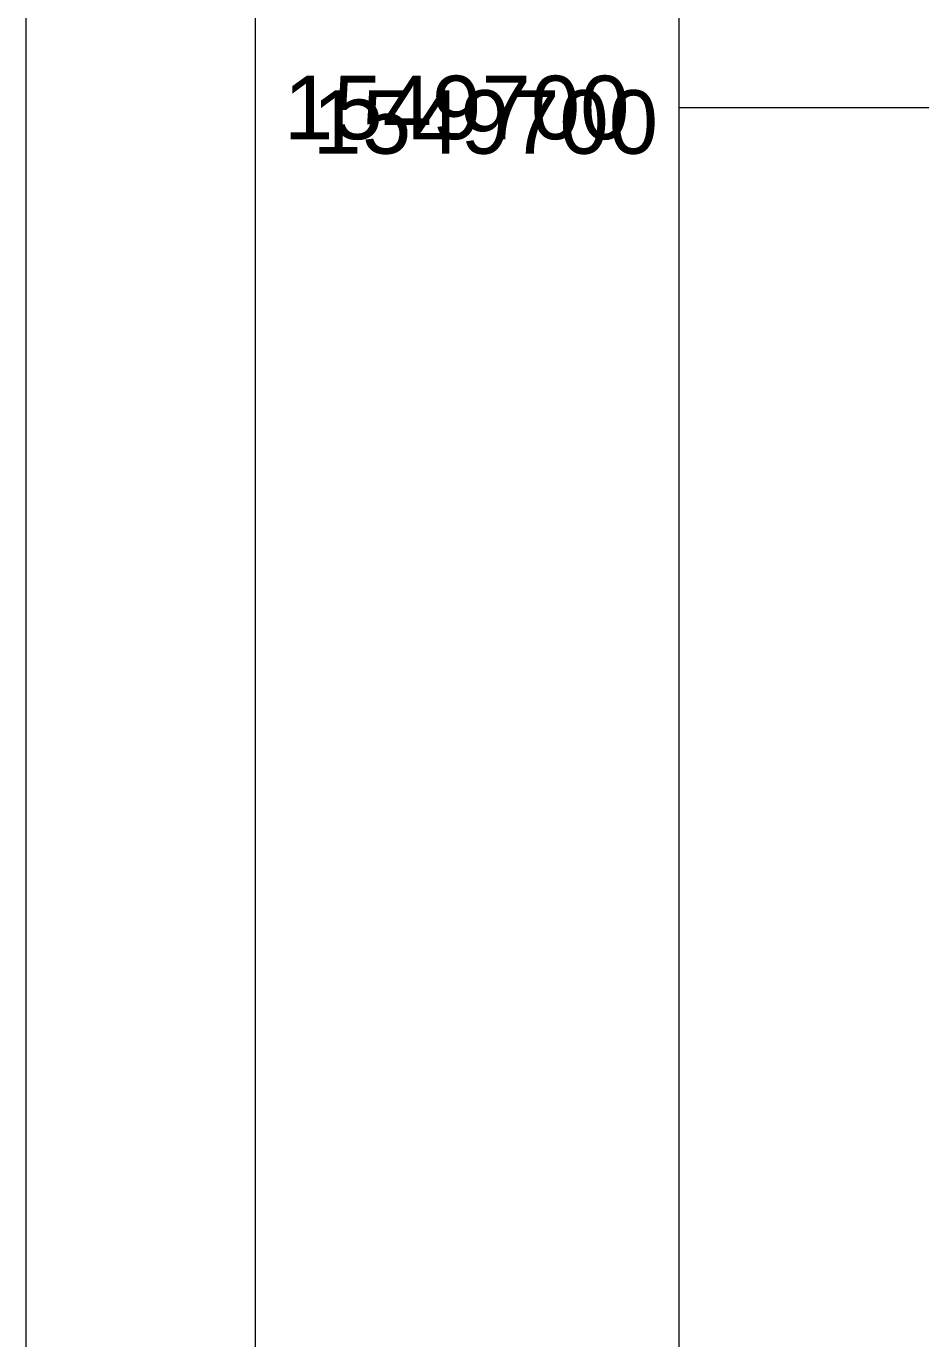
# Model space of a CAD drawing. Header units: inches. Extents: x 46944 to 1771531, y 9954 to 15548976.
# Drawn here: x 218692 to 219114, y 1549119 to 1549738 of the extents above; entities that cross this region are included whole.
import ezdxf

# ---------------------------------------------------------------- set-up
doc = ezdxf.new("R2010")
doc.units = ezdxf.units.IN
doc.header["$MEASUREMENT"] = 0
doc.layers.add('GRID', color=8, linetype='Continuous')
doc.layers.add('Revised Grid', color=7, linetype='Continuous', lineweight=0)
doc.styles.get("Standard").update_dxf_attribs({"font": 'arial.ttf'})

msp = doc.modelspace()

# ---------------------------------------------------------------- linework, layer by layer
at = {"layer": 'GRID', "linetype": 'Continuous', "lineweight": 5}
for p, q in [((218800, 1555900), (218800, 1546500)), ((219000, 1555700), (219000, 1546700)), ((219000, 1549700), (227000, 1549700))]:
    msp.add_line(p, q, dxfattribs=at)
msp.add_lwpolyline([(218692.00572, 1555993.5), (226832.00572, 1555993.5), (226832.00572, 1546773.22485), (218692.00572, 1546773.22485)], close=True, dxfattribs=at)
at = {"layer": 'Revised Grid', "linetype": 'Continuous', "lineweight": 5}
for p, q in [((219000, 1555700), (219000, 1546975.58718)), ((219000, 1549700), (226560, 1549700))]:
    msp.add_line(p, q, dxfattribs=at)

# ---------------------------------------------------------------- texts
at = {"layer": 'GRID', "linetype": 'Continuous', "lineweight": 5}
msp.add_text('1549700', height=30, dxfattribs=at).set_placement((218813.57282, 1549685.03652))
at = {"layer": 'Revised Grid', "linetype": 'Continuous', "lineweight": 5}
msp.add_text('1549700', height=30, dxfattribs=at).set_placement((218827.07282, 1549678.20542))

doc.saveas('drawing.dxf')
